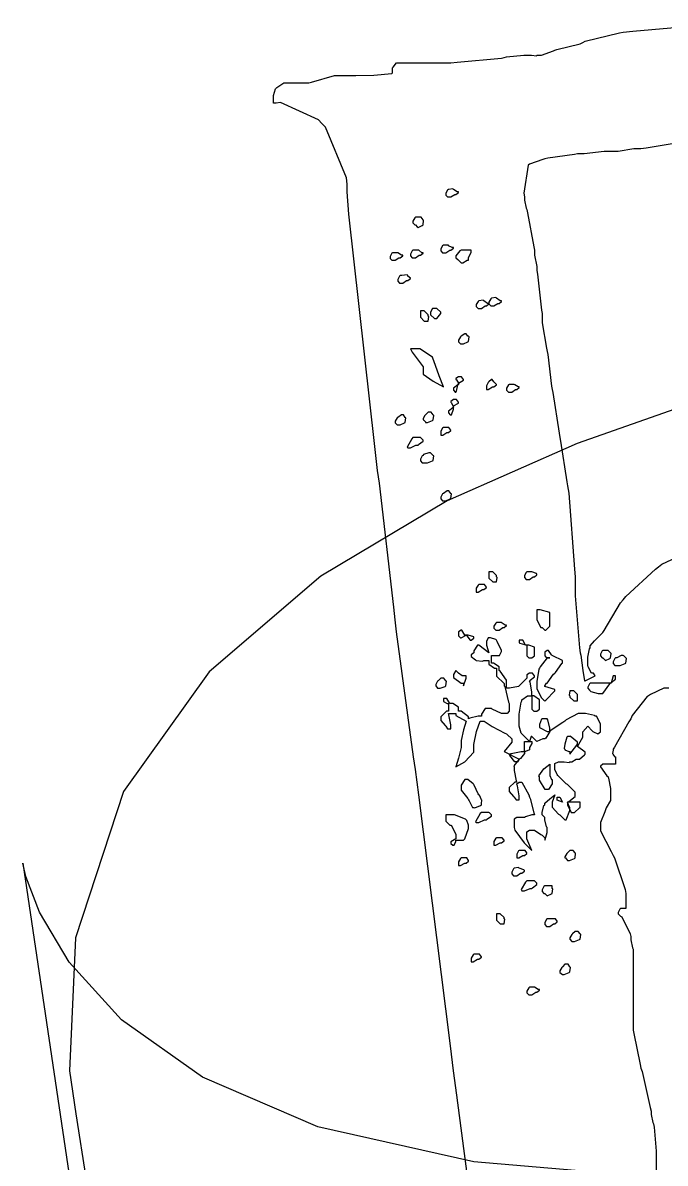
# Model space of a CAD drawing. Extents: x 71 to 283, y 22 to 328.
# Drawn here: x 230.22 to 239.17, y 64.01 to 79.9 of the extents above; entities that cross this region are included whole.
import ezdxf

# ---------------------------------------------------------------- set-up
doc = ezdxf.new("R2010")
doc.units = 0
doc.header["$MEASUREMENT"] = 0

msp = doc.modelspace()

# ---------------------------------------------------------------- linework, layer by layer
at = {"color": 7}
for points in [[(236.706, 61.6038), (236.265, 64.9566), (236.221, 65.2999), (236.177, 65.6442), (235.736, 69.1444), (235.692, 69.4972), (235.664, 69.6736), (235.426, 71.4114), (235.409, 71.5779), (235.391, 71.7543), (235.188, 73.484), (235.162, 73.6604), (235.126, 73.9965), (234.764, 77.2322), (234.738, 77.5409), (234.738, 77.5684), (234.738, 77.6277), (234.738, 77.6471), (234.728, 77.7353), (234.437, 78.4408), (234.385, 78.4931), (234.341, 78.5467), (233.812, 78.7852), (233.751, 78.7756), (233.751, 78.7756), (233.715, 78.7756), (233.715, 78.7756), (233.715, 78.7936), (233.715, 78.8335), (233.715, 78.8458), (233.715, 78.8818), (233.741, 78.9781), (233.751, 78.9862), (233.759, 78.9961), (233.859, 79.0582), (233.892, 79.0582), (233.936, 79.0582), (234.035, 79.0582), (234.068, 79.0582), (234.103, 79.0582), (234.181, 79.0582), (234.208, 79.0582), (234.243, 79.0677), (234.561, 79.1626), (234.667, 79.1626), (234.694, 79.1626), (234.753, 79.1626), (234.774, 79.1626), (234.858, 79.1626), (235.113, 79.1683), (235.363, 79.1905), (235.373, 79.1986), (235.373, 79.1986), (235.373, 79.2522), (235.373, 79.2688), (235.381, 79.2787), (235.427, 79.339), (235.443, 79.339), (235.628, 79.339), (236.045, 79.339), (236.185, 79.339), (236.273, 79.3489), (236.89, 79.4025), (236.926, 79.411), (236.96, 79.4205), (237.199, 79.4452), (237.279, 79.4452), (237.305, 79.4452), (237.374, 79.4371), (237.383, 79.4452), (237.446, 79.4452), (237.614, 79.5073), (237.632, 79.5154), (237.658, 79.5253), (237.983, 79.605), (238.019, 79.6216), (238.053, 79.6396), (238.53, 79.7553), (238.584, 79.7638), (238.716, 79.7814), (240.039, 79.8961)], [(239.606, 78.2645), (238.901, 78.1498), (238.831, 78.1403), (238.733, 78.1403), (238.514, 78.1043), (238.442, 78.1043), (238.318, 78.1043), (238.041, 78.0701), (237.949, 78.0701), (237.905, 78.0616), (237.534, 78.0094), (237.49, 77.9999), (237.462, 77.9914), (237.279, 77.9279), (237.279, 77.9279), (237.261, 77.9117), (237.198, 77.5243), (237.207, 77.4707), (237.207, 77.4266), (237.234, 77.312), (237.243, 77.2943), (237.251, 77.2502), (237.339, 76.7733), (237.349, 76.7292), (237.349, 76.659), (237.383, 76.5006), (237.383, 76.4466), (237.392, 76.3944), (237.446, 75.8913), (237.455, 75.8472), (237.455, 75.7149), (237.516, 75.3622), (237.526, 75.3181), (237.534, 75.274), (237.586, 74.833), (237.596, 74.7889), (237.604, 74.7448), (237.692, 74.1811), (237.702, 74.1193), (237.71, 74.0668), (237.798, 73.502), (237.808, 73.448), (237.824, 73.3432), (237.903, 72.2849), (237.913, 72.179), (237.913, 71.9145), (237.975, 71.1909), (237.985, 71.1207), (237.993, 71.0861), (238.019, 70.8738), (238.045, 70.7319), (238.055, 70.7319), (238.055, 70.7319), (238.195, 70.8021), (238.195, 70.8021), (238.195, 70.8021), (238.169, 70.8381), (238.161, 70.8381), (238.143, 70.8381), (238.097, 70.9263), (238.089, 70.9443), (238.089, 70.962), (238.089, 71.0022), (238.089, 71.0145), (238.089, 71.0586), (238.115, 71.1743), (238.125, 71.1909), (238.125, 71.2184), (238.186, 71.2886), (238.195, 71.2971), (238.204, 71.3066), (238.292, 71.3934), (238.301, 71.4015), (238.318, 71.4294), (238.548, 71.8164), (238.584, 71.8605), (238.618, 71.9046), (239.033, 72.2849), (239.077, 72.3194), (239.121, 72.3554), (239.686, 72.62)], [(239.219, 70.6258), (239.147, 70.6258), (238.963, 70.5376), (238.937, 70.5196), (238.919, 70.5115), (238.706, 70.2469), (238.69, 70.2028), (238.662, 70.1587), (238.46, 69.8073), (238.442, 69.7798), (238.442, 69.7632), (238.435, 69.7163), (238.442, 69.7096), (238.442, 69.7011), (238.468, 69.6736), (238.478, 69.6736), (238.478, 69.6475), (238.478, 69.5882), (238.478, 69.5674), (238.45, 69.5674), (238.391, 69.5674), (238.372, 69.5674), (238.354, 69.5674), (238.301, 69.5674), (238.301, 69.5674), (238.301, 69.5674), (238.265, 69.5427), (238.265, 69.5332), (238.265, 69.5332), (238.354, 69.409), (238.372, 69.391), (238.38, 69.3745), (238.408, 69.2298), (238.408, 69.1804), (238.408, 69.1624), (238.408, 69.1226), (238.408, 69.1085), (238.408, 69.0644), (238.345, 68.9599), (238.337, 68.9321), (238.327, 68.906), (238.265, 68.7557), (238.265, 68.7557), (238.265, 68.6414), (238.416, 68.3521), (238.442, 68.2985), (238.46, 68.2639), (238.609, 67.8229), (238.618, 67.7693), (238.618, 67.7168), (238.618, 67.5968), (238.618, 67.5569), (238.601, 67.5569), (238.56, 67.5569), (238.548, 67.5569), (238.538, 67.5488), (238.514, 67.5033), (238.514, 67.4867), (238.514, 67.4867), (238.538, 67.4606), (238.548, 67.4508), (238.565, 67.4426), (238.68, 67.2042), (238.69, 67.1682), (238.69, 67.1241), (238.715, 67.0098), (238.724, 66.9918), (238.724, 66.9135), (238.724, 66.7357), (238.724, 66.675), (238.724, 66.5607), (238.724, 66.3028), (238.724, 66.216), (238.724, 66.1278), (238.724, 65.9296), (238.724, 65.8633), (238.733, 65.8192), (238.821, 65.3881), (238.831, 65.3341), (238.847, 65.29), (238.961, 64.7883), (238.971, 64.7347), (238.971, 64.6906), (238.997, 64.5763), (239.007, 64.5583), (239.015, 64.5142), (239.043, 64.178), (239.043, 64.0652), (239.043, 63.8983)]]:
    msp.add_lwpolyline(points, dxfattribs=at)
for points in [[(236.221, 77.5751), (236.221, 77.5751), (236.221, 77.5751), (236.221, 77.5751), (236.211, 77.585), (236.149, 77.5751), (236.149, 77.5751), (236.139, 77.567), (236.115, 77.5215), (236.115, 77.5049), (236.115, 77.4968), (236.139, 77.4707), (236.149, 77.4707), (236.149, 77.4707), (236.175, 77.4707), (236.185, 77.4707), (236.185, 77.4707), (236.237, 77.5049), (236.255, 77.5049), (236.255, 77.5049), (236.291, 77.5324), (236.291, 77.5409), (236.273, 77.5409), (236.221, 77.5751), (236.221, 77.5751)], [(235.762, 77.1881), (235.744, 77.1881), (235.704, 77.1881), (235.692, 77.1881), (235.682, 77.1797), (235.656, 77.1342), (235.656, 77.1179), (235.656, 77.1095), (235.682, 77.0819), (235.692, 77.0819), (235.692, 77.0819), (235.716, 77.0558), (235.726, 77.046), (235.726, 77.046), (235.786, 77.0738), (235.796, 77.0819), (235.796, 77.0819), (235.804, 77.144), (235.796, 77.1521), (235.796, 77.1521), (235.77, 77.1881), (235.762, 77.1881)], [(235.726, 76.7292), (235.708, 76.7292), (235.668, 76.7292), (235.656, 76.7292), (235.646, 76.7211), (235.62, 76.6755), (235.62, 76.659), (235.62, 76.6505), (235.646, 76.623), (235.656, 76.623), (235.656, 76.623), (235.682, 76.623), (235.692, 76.623), (235.692, 76.623), (235.744, 76.659), (235.762, 76.659), (235.762, 76.659), (235.796, 76.6851), (235.796, 76.6932), (235.778, 76.6932), (235.738, 76.7292), (235.726, 76.7292)], [(236.149, 76.7994), (236.131, 76.7994), (236.091, 76.7994), (236.079, 76.7994), (236.069, 76.7913), (236.044, 76.7457), (236.044, 76.7292), (236.044, 76.7211), (236.069, 76.6932), (236.079, 76.6932), (236.079, 76.6932), (236.105, 76.6932), (236.115, 76.6932), (236.115, 76.6932), (236.167, 76.7292), (236.185, 76.7292), (236.185, 76.7292), (236.221, 76.7567), (236.221, 76.7652), (236.203, 76.7652), (236.149, 76.7913), (236.149, 76.7994)], [(236.467, 76.7292), (236.431, 76.7292), (236.352, 76.7292), (236.325, 76.7292), (236.307, 76.7211), (236.255, 76.648), (236.255, 76.623), (236.255, 76.623), (236.281, 76.5983), (236.291, 76.5888), (236.325, 76.5528), (236.352, 76.5528), (236.411, 76.5888), (236.431, 76.5888), (236.431, 76.6244), (236.467, 76.7031), (236.467, 76.7292), (236.467, 76.7292), (236.467, 76.7292), (236.467, 76.7292)], [(235.443, 76.6932), (235.426, 76.6932), (235.385, 76.6932), (235.373, 76.6932), (235.363, 76.6851), (235.339, 76.6396), (235.339, 76.623), (235.339, 76.6149), (235.363, 76.5888), (235.373, 76.5888), (235.373, 76.5888), (235.399, 76.5888), (235.409, 76.5888), (235.409, 76.5888), (235.461, 76.623), (235.479, 76.623), (235.479, 76.623), (235.515, 76.6505), (235.515, 76.659), (235.497, 76.659), (235.443, 76.6932), (235.443, 76.6932)], [(235.585, 76.3764), (235.575, 76.3859), (235.502, 76.3764), (235.479, 76.3764), (235.47, 76.3683), (235.443, 76.3228), (235.443, 76.3062), (235.443, 76.2977), (235.47, 76.2702), (235.479, 76.2702), (235.479, 76.2702), (235.515, 76.2702), (235.515, 76.2702), (235.515, 76.2702), (235.567, 76.3062), (235.585, 76.3062), (235.585, 76.3062), (235.62, 76.3323), (235.62, 76.3404), (235.62, 76.3404), (235.585, 76.3683), (235.585, 76.3764)], [(236.644, 76.0236), (236.644, 76.0236), (236.644, 76.0236), (236.644, 76.0236), (236.634, 76.0331), (236.573, 76.0236), (236.573, 76.0236), (236.564, 76.0155), (236.538, 75.97), (236.538, 75.9534), (236.538, 75.9449), (236.564, 75.9174), (236.573, 75.9174), (236.573, 75.9174), (236.598, 75.9174), (236.608, 75.9174), (236.608, 75.9174), (236.66, 75.9534), (236.678, 75.9534), (236.678, 75.9534), (236.714, 75.9795), (236.714, 75.9876), (236.696, 75.9876), (236.644, 76.0236), (236.644, 76.0236)], [(236.82, 76.0596), (236.82, 76.0596), (236.82, 76.0596), (236.82, 76.0596), (236.81, 76.0691), (236.75, 76.0596), (236.75, 76.0596), (236.74, 76.0511), (236.714, 76.0042), (236.714, 75.9876), (236.714, 75.9795), (236.74, 75.9534), (236.75, 75.9534), (236.75, 75.9534), (236.775, 75.9534), (236.784, 75.9534), (236.784, 75.9534), (236.837, 75.9876), (236.854, 75.9876), (236.854, 75.9876), (236.89, 76.0155), (236.89, 76.0236), (236.872, 76.0236), (236.82, 76.0596), (236.82, 76.0596)], [(235.762, 75.8112), (235.762, 75.795), (235.814, 75.741), (235.832, 75.741), (235.832, 75.741), (235.858, 75.741), (235.868, 75.741), (235.868, 75.741), (235.876, 75.8031), (235.868, 75.8112), (235.868, 75.8292), (235.814, 75.8832), (235.796, 75.8832), (235.796, 75.8832), (235.77, 75.8832), (235.762, 75.8832), (235.762, 75.8832), (235.762, 75.8292), (235.762, 75.8112)], [(236.044, 75.8472), (236.044, 75.8652), (235.99, 75.9174), (235.972, 75.9174), (235.972, 75.9174), (235.946, 75.9174), (235.938, 75.9174), (235.928, 75.9174), (235.902, 75.8652), (235.902, 75.8472), (235.902, 75.8306), (235.955, 75.777), (235.972, 75.777), (235.99, 75.777), (236.045, 75.8458), (236.044, 75.8472)], [(236.397, 75.5646), (236.397, 75.5646), (236.397, 75.5646), (236.397, 75.5646), (236.379, 75.5646), (236.325, 75.5304), (236.325, 75.5304), (236.316, 75.522), (236.291, 75.475), (236.291, 75.4585), (236.291, 75.4503), (236.316, 75.4242), (236.325, 75.4242), (236.325, 75.4242), (236.352, 75.4242), (236.361, 75.4242), (236.361, 75.4242), (236.422, 75.4503), (236.431, 75.4585), (236.431, 75.4585), (236.44, 75.522), (236.431, 75.5304), (236.422, 75.5304), (236.397, 75.5646), (236.397, 75.5646)], [(236.079, 74.8249), (236.079, 74.8249), (236.021, 74.979), (235.946, 75.1858), (235.938, 75.2119), (235.928, 75.2394), (235.751, 75.354), (235.692, 75.354), (235.674, 75.354), (235.632, 75.354), (235.62, 75.354), (235.646, 75.3099), (235.796, 75.1046), (235.796, 75.0355), (235.796, 75.0037), (235.937, 74.9046), (236.079, 74.8249), (236.079, 74.8249)], [(236.291, 74.8591), (236.281, 74.851), (236.221, 74.8055), (236.221, 74.7889), (236.221, 74.7808), (236.245, 74.7529), (236.255, 74.7529), (236.263, 74.7628), (236.281, 74.851), (236.291, 74.8591), (236.291, 74.8771), (236.361, 74.9169), (236.361, 74.9293), (236.361, 74.9293), (236.334, 74.9653), (236.325, 74.9653), (236.325, 74.9653), (236.299, 74.9653), (236.291, 74.9653), (236.291, 74.9653), (236.255, 74.9392), (236.255, 74.9293), (236.263, 74.9212), (236.291, 74.8757), (236.291, 74.8591)], [(236.678, 74.7889), (236.678, 74.7889), (236.678, 74.7889), (236.678, 74.7889), (236.704, 74.7889), (236.764, 74.8249), (236.784, 74.8249), (236.784, 74.8249), (236.82, 74.851), (236.82, 74.8591), (236.784, 74.8951), (236.784, 74.8951), (236.758, 74.9293), (236.75, 74.9293), (236.714, 74.8951), (236.704, 74.8866), (236.678, 74.8411), (236.678, 74.8249), (236.678, 74.8249), (236.678, 74.7984), (236.678, 74.7889)], [(237.067, 74.8591), (237.049, 74.8591), (237.009, 74.8591), (236.996, 74.8591), (236.987, 74.851), (236.96, 74.8055), (236.96, 74.7889), (236.96, 74.7808), (236.987, 74.7529), (236.996, 74.7529), (236.996, 74.7529), (237.021, 74.7529), (237.031, 74.7529), (237.031, 74.7529), (237.085, 74.7889), (237.103, 74.7889), (237.103, 74.7889), (237.137, 74.8164), (237.137, 74.8249), (237.119, 74.8249), (237.075, 74.851), (237.067, 74.8591)], [(236.221, 74.5423), (236.221, 74.5603), (236.291, 74.6002), (236.291, 74.6125), (236.291, 74.6125), (236.263, 74.6485), (236.255, 74.6485), (236.255, 74.6485), (236.229, 74.6485), (236.221, 74.6485), (236.221, 74.6485), (236.185, 74.622), (236.185, 74.6125), (236.193, 74.6044), (236.221, 74.5423), (236.221, 74.5423), (236.211, 74.5338), (236.149, 74.4883), (236.149, 74.4721), (236.149, 74.4636), (236.175, 74.4361), (236.185, 74.4361), (236.193, 74.4361), (236.221, 74.5162), (236.221, 74.5423)], [(235.515, 74.4361), (235.497, 74.4361), (235.443, 74.4001), (235.443, 74.4001), (235.434, 74.392), (235.409, 74.3465), (235.409, 74.3299), (235.409, 74.3218), (235.434, 74.2957), (235.443, 74.2957), (235.443, 74.2957), (235.47, 74.2957), (235.479, 74.2957), (235.479, 74.2957), (235.54, 74.3218), (235.549, 74.3299), (235.549, 74.3299), (235.558, 74.392), (235.549, 74.4001), (235.549, 74.4001), (235.523, 74.4361), (235.515, 74.4361)], [(235.832, 74.3299), (235.832, 74.3299), (235.832, 74.3299), (235.832, 74.3299), (235.858, 74.3299), (235.928, 74.3574), (235.938, 74.3659), (235.938, 74.3659), (235.946, 74.428), (235.938, 74.4361), (235.938, 74.4361), (235.911, 74.4721), (235.902, 74.4721), (235.902, 74.4721), (235.876, 74.4721), (235.868, 74.4721), (235.832, 74.4361), (235.822, 74.428), (235.796, 74.3825), (235.796, 74.3659), (235.804, 74.3659), (235.832, 74.3398), (235.832, 74.3299)], [(236.044, 74.1535), (236.044, 74.1535), (236.044, 74.1535), (236.044, 74.1535), (236.07, 74.1535), (236.128, 74.1895), (236.149, 74.1895), (236.149, 74.1895), (236.185, 74.2156), (236.185, 74.2237), (236.185, 74.2237), (236.157, 74.2597), (236.149, 74.2597), (236.131, 74.2597), (236.091, 74.2597), (236.079, 74.2597), (236.069, 74.2516), (236.044, 74.2061), (236.044, 74.1895), (236.044, 74.1895), (236.044, 74.1634), (236.044, 74.1535)], [(235.585, 73.9771), (235.62, 73.9771), (235.698, 74.0131), (235.726, 74.0131), (235.734, 74.0227), (235.796, 74.0682), (235.796, 74.0833), (235.796, 74.0833), (235.77, 74.1109), (235.762, 74.1193), (235.734, 74.1193), (235.675, 74.1193), (235.656, 74.1193), (235.638, 74.1013), (235.575, 73.987), (235.585, 73.9771), (235.585, 73.9771), (235.585, 73.9771), (235.585, 73.9771)], [(235.902, 73.9069), (235.902, 73.9069), (235.902, 73.9069), (235.902, 73.9069), (235.875, 73.9069), (235.804, 73.8808), (235.796, 73.871), (235.786, 73.8628), (235.762, 73.8173), (235.762, 73.8008), (235.762, 73.7926), (235.786, 73.7665), (235.796, 73.7665), (235.796, 73.7665), (235.822, 73.7665), (235.832, 73.7665), (235.858, 73.7665), (235.928, 73.7926), (235.938, 73.8008), (235.938, 73.8008), (235.946, 73.8628), (235.938, 73.871), (235.902, 73.9069)], [(236.149, 73.3778), (236.131, 73.3778), (236.079, 73.3418), (236.079, 73.3418), (236.069, 73.3337), (236.044, 73.2882), (236.044, 73.2716), (236.044, 73.2635), (236.069, 73.2374), (236.079, 73.2374), (236.079, 73.2374), (236.105, 73.2374), (236.115, 73.2374), (236.115, 73.2374), (236.175, 73.2635), (236.185, 73.2716), (236.185, 73.2716), (236.193, 73.3337), (236.185, 73.3418), (236.185, 73.3418), (236.157, 73.3778), (236.149, 73.3778)], [(236.714, 72.179), (236.714, 72.161), (236.766, 72.1071), (236.784, 72.1071), (236.784, 72.1071), (236.81, 72.1071), (236.82, 72.1071), (236.82, 72.1071), (236.828, 72.1706), (236.82, 72.179), (236.82, 72.1967), (236.766, 72.2492), (236.75, 72.2492), (236.75, 72.2492), (236.722, 72.2492), (236.714, 72.2492), (236.714, 72.2492), (236.714, 72.1967), (236.714, 72.179)], [(237.313, 72.2492), (237.295, 72.2492), (237.255, 72.2492), (237.243, 72.2492), (237.234, 72.2408), (237.207, 72.1953), (237.207, 72.179), (237.207, 72.1706), (237.234, 72.1431), (237.243, 72.1431), (237.243, 72.1431), (237.269, 72.1431), (237.279, 72.1431), (237.279, 72.1431), (237.331, 72.179), (237.349, 72.179), (237.349, 72.179), (237.383, 72.2051), (237.383, 72.2133), (237.374, 72.2231), (237.313, 72.2492), (237.313, 72.2492)], [(236.538, 71.9667), (236.538, 71.9667), (236.538, 71.9667), (236.538, 71.9667), (236.564, 71.9667), (236.623, 72.0027), (236.644, 72.0027), (236.644, 72.0027), (236.678, 72.0288), (236.678, 72.0369), (236.678, 72.0369), (236.652, 72.0729), (236.644, 72.0729), (236.626, 72.0729), (236.586, 72.0729), (236.573, 72.0729), (236.564, 72.0644), (236.538, 72.0189), (236.538, 72.0027), (236.538, 71.9667)], [(237.383, 71.7201), (237.383, 71.694), (237.383, 71.6347), (237.383, 71.6139), (237.383, 71.5793), (237.437, 71.4735), (237.455, 71.4735), (237.49, 71.4375), (237.506, 71.4375), (237.56, 71.4911), (237.56, 71.5077), (237.56, 71.5352), (237.56, 71.5945), (237.56, 71.6139), (237.56, 71.6319), (237.56, 71.6717), (237.56, 71.6841), (237.56, 71.6841), (237.428, 71.7201), (237.383, 71.7201)], [(236.89, 71.5437), (236.872, 71.5437), (236.832, 71.5437), (236.82, 71.5437), (236.81, 71.5352), (236.784, 71.4897), (236.784, 71.4735), (236.784, 71.465), (236.81, 71.4375), (236.82, 71.4375), (236.82, 71.4375), (236.845, 71.4375), (236.854, 71.4375), (236.854, 71.4375), (236.908, 71.4735), (236.926, 71.4735), (236.926, 71.4735), (236.96, 71.4996), (236.96, 71.5077), (236.942, 71.5077), (236.898, 71.5352), (236.89, 71.5437)], [(237.808, 69.0383), (237.808, 69.004), (237.86, 68.8979), (237.878, 68.8979), (237.905, 68.8979), (237.975, 68.9599), (237.985, 68.9681), (237.985, 68.986), (237.985, 69.0259), (237.985, 69.0383), (237.94, 69.0383), (237.841, 69.0383), (237.808, 69.0383), (237.824, 69.0481), (237.913, 69.1212), (237.913, 69.1444), (237.913, 69.1444), (237.913, 69.172), (237.913, 69.1804), (237.903, 69.19), (237.816, 69.2767), (237.808, 69.2848), (237.79, 69.2947), (237.675, 69.4104), (237.666, 69.427), (237.657, 69.4365), (237.632, 69.4972), (237.632, 69.4972), (237.632, 69.5152), (237.632, 69.5674), (237.632, 69.5674), (237.632, 69.5773), (237.684, 69.6034), (237.702, 69.6034), (237.702, 69.6034), (237.736, 69.6034), (237.736, 69.6034), (237.763, 69.6034), (237.833, 69.5949), (237.842, 69.6034), (237.869, 69.6034), (237.928, 69.6376), (237.949, 69.6376), (237.975, 69.6376), (238.045, 69.7011), (238.055, 69.7096), (238.055, 69.7357), (237.949, 69.814), (237.949, 69.814), (237.949, 69.814), (238.019, 69.9463), (238.019, 69.9904), (238.019, 70.0183), (238.089, 70.0966), (238.089, 70.0966), (238.089, 70.0966), (238.151, 70.0359), (238.161, 70.0264), (238.169, 70.0183), (238.231, 69.9904), (238.231, 69.9904), (238.231, 69.9904), (238.265, 70.0183), (238.265, 70.0264), (238.265, 70.0444), (238.265, 70.0842), (238.265, 70.0966), (238.265, 70.1326), (238.212, 70.2388), (238.195, 70.2388), (238.186, 70.2483), (238.06, 70.273), (238.019, 70.273), (237.957, 70.273), (237.789, 70.1848), (237.772, 70.1668), (237.745, 70.1506), (237.568, 70.0359), (237.56, 70.0264), (237.56, 70.0705), (237.534, 70.1862), (237.526, 70.2028), (237.508, 70.2028), (237.468, 70.2028), (237.455, 70.2028), (237.446, 70.1947), (237.419, 70.1216), (237.419, 70.0966), (237.419, 70.08), (237.524, 70.0264), (237.56, 70.0264), (237.56, 70.0264), (237.506, 69.9301), (237.49, 69.9202), (237.462, 69.9202), (237.383, 69.886), (237.383, 69.886), (237.313, 69.9562), (237.304, 69.9562), (237.279, 69.886), (237.279, 69.886), (237.279, 69.886), (237.181, 69.9823), (237.173, 69.9904), (237.163, 70.0003), (237.137, 70.0994), (237.137, 70.1326), (237.137, 70.1326), (237.137, 70.1862), (237.137, 70.2028), (237.137, 70.2649), (237.163, 70.4328), (237.173, 70.4494), (237.173, 70.4674), (237.251, 70.5196), (237.279, 70.5196), (237.279, 70.5196), (237.313, 70.5196), (237.313, 70.5196), (237.313, 70.4755), (237.313, 70.3763), (237.313, 70.3432), (237.313, 70.3351), (237.339, 70.309), (237.349, 70.309), (237.349, 70.309), (237.374, 70.309), (237.383, 70.309), (237.383, 70.309), (237.419, 70.3351), (237.419, 70.3432), (237.419, 70.3711), (237.419, 70.4303), (237.419, 70.4494), (237.419, 70.4674), (237.339, 70.5196), (237.313, 70.5196), (237.313, 70.5735), (237.287, 70.7154), (237.279, 70.7319), (237.287, 70.7415), (237.349, 70.787), (237.349, 70.8021), (237.349, 70.8021), (237.322, 70.8381), (237.313, 70.8381), (237.313, 70.8381), (237.287, 70.8381), (237.279, 70.8381), (237.279, 70.8381), (237.243, 70.812), (237.243, 70.8021), (237.243, 70.8021), (237.243, 70.7679), (237.243, 70.7679), (237.234, 70.7595), (237.145, 70.6713), (237.137, 70.6617), (237.127, 70.6533), (237.002, 70.6258), (236.96, 70.6258), (236.96, 70.6438), (236.96, 70.6836), (236.96, 70.696), (236.96, 70.7401), (236.872, 70.8642), (236.854, 70.8723), (236.854, 70.8723), (236.854, 70.9002), (236.854, 70.9083), (236.854, 70.9263), (236.776, 70.9785), (236.75, 70.9785), (236.75, 71.0061), (236.75, 71.0653), (236.75, 71.0847), (236.776, 71.0847), (236.854, 71.0847), (236.854, 71.0847), (236.863, 71.0847), (236.89, 71.1383), (236.89, 71.1549), (236.89, 71.1549), (236.828, 71.2791), (236.82, 71.2971), (236.81, 71.3066), (236.737, 71.3313), (236.714, 71.3313), (236.704, 71.3313), (236.678, 71.2791), (236.678, 71.2611), (236.678, 71.2265), (236.714, 71.1207), (236.714, 71.1207), (236.714, 71.1207), (236.573, 71.2251), (236.573, 71.2251), (236.556, 71.2251), (236.502, 71.1468), (236.502, 71.1207), (236.502, 71.1207), (236.467, 71.0942), (236.467, 71.0847), (236.467, 71.0681), (236.528, 71.024), (236.538, 71.0145), (236.538, 71.0145), (236.626, 71.0061), (236.644, 71.0145), (236.66, 71.0145), (236.7, 71.0145), (236.714, 71.0145), (236.714, 71.0145), (236.714, 70.9884), (236.714, 70.9785), (236.714, 70.962), (236.793, 70.9083), (236.82, 70.9083), (236.82, 70.8918), (236.82, 70.8519), (236.82, 70.8381), (236.82, 70.794), (236.926, 70.6949), (236.926, 70.6617), (236.934, 70.6533), (236.987, 70.4328), (236.996, 70.4152), (236.996, 70.3887), (236.996, 70.309), (236.996, 70.309), (236.996, 70.309), (236.969, 70.273), (236.96, 70.273), (236.96, 70.273), (236.907, 70.273), (236.89, 70.273), (236.89, 70.273), (236.758, 70.3351), (236.75, 70.3432), (236.732, 70.3432), (236.678, 70.3432), (236.678, 70.3432), (236.66, 70.3432), (236.608, 70.2649), (236.608, 70.2388), (236.564, 70.2388), (236.448, 70.2123), (236.431, 70.2028), (236.431, 70.2303), (236.325, 70.309), (236.291, 70.309), (236.291, 70.309), (236.291, 70.3351), (236.291, 70.3432), (236.291, 70.3612), (236.211, 70.4152), (236.185, 70.4152), (236.167, 70.4152), (236.127, 70.4854), (236.115, 70.4854), (236.115, 70.4854), (236.087, 70.4854), (236.079, 70.4854), (236.079, 70.4854), (236.079, 70.4592), (236.079, 70.4494), (236.079, 70.4413), (236.131, 70.4152), (236.149, 70.4152), (236.149, 70.3887), (236.149, 70.3294), (236.149, 70.309), (236.123, 70.309), (236.044, 70.2303), (236.044, 70.2028), (236.044, 70.1767), (236.105, 70.1065), (236.115, 70.0966), (236.115, 70.0966), (236.139, 70.0624), (236.149, 70.0624), (236.149, 70.0624), (236.185, 70.0624), (236.185, 70.0624), (236.185, 70.116), (236.157, 70.2564), (236.149, 70.273), (236.175, 70.273), (236.234, 70.273), (236.255, 70.273), (236.255, 70.2469), (236.397, 70.1668), (236.397, 70.1668), (236.397, 70.1668), (236.361, 70.0486), (236.325, 69.8997), (236.325, 69.85), (236.325, 69.8017), (236.289, 69.6528), (236.255, 69.5332), (236.255, 69.5332), (236.255, 69.5332), (236.378, 69.6034), (236.502, 69.7357), (236.502, 69.7798), (236.502, 69.8419), (236.542, 70.0264), (236.591, 70.1668), (236.608, 70.1668), (236.645, 70.1668), (236.757, 70.0927), (236.933, 70.0003), (236.96, 69.9904), (236.969, 69.9823), (237.031, 69.9202), (237.031, 69.9202), (237.031, 69.8761), (236.926, 69.7438), (236.926, 69.7438), (237.137, 69.6376), (237.137, 69.6376), (237.06, 69.547), (237.067, 69.5332), (237.067, 69.4806), (237.093, 69.3388), (237.103, 69.3208), (237.075, 69.3208), (236.996, 69.2422), (236.996, 69.2146), (236.996, 69.1885), (237.057, 69.1183), (237.067, 69.1085), (237.067, 69.1085), (237.093, 69.0742), (237.103, 69.0742), (237.103, 69.0742), (237.137, 69.0742), (237.137, 69.0742), (237.137, 69.1279), (237.111, 69.2686), (237.103, 69.2848), (237.103, 69.2947), (237.137, 69.3208), (237.137, 69.3208), (237.171, 69.3208), (237.269, 69.1444), (237.279, 69.1085), (237.287, 69.0922), (237.339, 68.8894), (237.349, 68.8619), (237.313, 68.8619), (237.225, 68.8372), (237.207, 68.8277), (237.181, 68.8277), (237.103, 68.8277), (237.103, 68.8277), (237.103, 68.8277), (237.067, 68.8012), (237.067, 68.7917), (237.067, 68.7656), (237.067, 68.7063), (237.067, 68.6855), (237.075, 68.6513), (237.203, 68.4749), (237.313, 68.3687), (237.313, 68.3687), (237.313, 68.3687), (237.243, 68.5271), (237.243, 68.5793), (237.243, 68.5793), (237.243, 68.6072), (237.243, 68.6153), (237.243, 68.6248), (237.279, 68.6513), (237.279, 68.6513), (237.279, 68.6513), (237.313, 68.6513), (237.313, 68.6513), (237.348, 68.6513), (237.437, 68.5892), (237.455, 68.5793), (237.49, 68.5451), (237.49, 68.5451), (237.49, 68.519), (237.49, 68.5091), (237.498, 68.519), (237.526, 68.6181), (237.526, 68.6513), (237.526, 68.6513), (237.526, 68.6774), (237.526, 68.6855), (237.516, 68.6954), (237.49, 68.7945), (237.49, 68.8277), (237.49, 68.8277), (237.464, 68.8538), (237.455, 68.8619), (237.455, 68.8979), (237.48, 68.9956), (237.49, 69.004), (237.49, 69.0259), (237.56, 69.088), (237.632, 69.1444), (237.632, 69.1444), (237.632, 69.1444), (237.596, 69.0397), (237.596, 69.004), (237.596, 68.9695), (237.684, 68.8717), (237.702, 68.8619), (237.71, 68.8538), (237.772, 68.7917), (237.772, 68.7917), (237.789, 68.7917), (237.842, 68.924), (237.842, 68.9681), (237.829, 68.9818), (237.808, 69.0383), (237.808, 69.0383)], [(236.397, 71.3673), (236.379, 71.3673), (236.338, 71.4375), (236.325, 71.4375), (236.325, 71.4375), (236.291, 71.4114), (236.291, 71.4015), (236.291, 71.4015), (236.291, 71.3768), (236.291, 71.3673), (236.291, 71.3588), (236.316, 71.3313), (236.325, 71.3313), (236.325, 71.3313), (236.397, 71.3673), (236.397, 71.3673), (236.405, 71.3588), (236.451, 71.2971), (236.467, 71.2971), (236.467, 71.2971), (236.502, 71.3232), (236.502, 71.3313), (236.502, 71.3412), (236.423, 71.3673), (236.397, 71.3673)], [(237.243, 71.2251), (237.225, 71.2251), (237.185, 71.2971), (237.173, 71.2971), (237.173, 71.2971), (237.145, 71.2971), (237.137, 71.2971), (237.137, 71.2971), (237.137, 71.2706), (237.137, 71.2611), (237.145, 71.253), (237.243, 71.2251), (237.243, 71.2251), (237.243, 71.2251), (237.243, 71.0847), (237.243, 71.0847), (237.243, 71.0766), (237.269, 71.0487), (237.279, 71.0487), (237.279, 71.0487), (237.304, 71.0487), (237.313, 71.0487), (237.313, 71.0487), (237.349, 71.0766), (237.349, 71.0847), (237.349, 71.1122), (237.349, 71.1715), (237.349, 71.1909), (237.349, 71.2004), (237.269, 71.2251), (237.243, 71.2251)], [(237.632, 70.5915), (237.632, 70.6092), (237.49, 70.6494), (237.49, 70.6617), (237.49, 70.6617), (237.516, 70.696), (237.526, 70.696), (237.526, 70.696), (237.614, 70.8215), (237.632, 70.8381), (237.64, 70.8477), (237.727, 70.9704), (237.736, 70.9785), (237.736, 70.9785), (237.736, 71.0061), (237.736, 71.0145), (237.736, 71.0145), (237.604, 71.0766), (237.596, 71.0847), (237.586, 71.0942), (237.541, 71.1549), (237.526, 71.1549), (237.526, 71.1549), (237.49, 71.1302), (237.49, 71.1207), (237.49, 71.1207), (237.49, 71.0942), (237.49, 71.0847), (237.49, 71.0766), (237.516, 71.0487), (237.526, 71.0487), (237.526, 71.0487), (237.56, 71.0487), (237.56, 71.0487), (237.524, 71.0487), (237.428, 70.9263), (237.419, 70.9083), (237.41, 70.8918), (237.383, 70.7196), (237.383, 70.6617), (237.383, 70.6176), (237.446, 70.4949), (237.455, 70.4854), (237.455, 70.4854), (237.48, 70.4592), (237.49, 70.4494), (237.506, 70.4592), (237.632, 70.5915), (237.632, 70.5915)], [(238.372, 71.1549), (238.354, 71.1549), (238.314, 71.1549), (238.301, 71.1549), (238.292, 71.1468), (238.265, 71.1013), (238.265, 71.0847), (238.265, 71.0766), (238.292, 71.0487), (238.301, 71.0487), (238.301, 71.0487), (238.327, 71.024), (238.337, 71.0145), (238.337, 71.0145), (238.398, 71.0406), (238.408, 71.0487), (238.408, 71.0487), (238.416, 71.1122), (238.408, 71.1207), (238.372, 71.1549)], [(238.584, 71.0847), (238.556, 71.0847), (238.497, 71.0487), (238.478, 71.0487), (238.468, 71.0406), (238.442, 70.9951), (238.442, 70.9785), (238.442, 70.9704), (238.468, 70.9443), (238.478, 70.9443), (238.478, 70.9443), (238.504, 70.9443), (238.514, 70.9443), (238.54, 70.9443), (238.609, 70.9704), (238.618, 70.9785), (238.618, 70.9785), (238.627, 71.0406), (238.618, 71.0487), (238.618, 71.0487), (238.592, 71.0766), (238.584, 71.0847)], [(236.397, 70.8021), (236.397, 70.8021), (236.361, 70.8021), (236.361, 70.8021), (236.343, 70.8021), (236.291, 70.8381), (236.291, 70.8381), (236.255, 70.8723), (236.255, 70.8723), (236.221, 70.8201), (236.221, 70.8021), (236.221, 70.776), (236.325, 70.696), (236.361, 70.696), (236.361, 70.696), (236.361, 70.6713), (236.361, 70.6617), (236.361, 70.6617), (236.397, 70.7679), (236.397, 70.8021)], [(236.008, 70.6258), (236.034, 70.6258), (236.105, 70.6533), (236.115, 70.6617), (236.115, 70.6617), (236.123, 70.7238), (236.115, 70.7319), (236.115, 70.7319), (236.087, 70.7679), (236.079, 70.7679), (236.079, 70.7679), (236.052, 70.7679), (236.044, 70.7679), (236.008, 70.7319), (235.999, 70.7238), (235.972, 70.6783), (235.972, 70.6617), (235.972, 70.6617), (235.999, 70.6258), (236.008, 70.6258)], [(238.408, 70.696), (238.408, 70.696), (238.248, 70.696), (238.195, 70.696), (238.177, 70.696), (238.137, 70.696), (238.125, 70.696), (238.115, 70.6878), (238.089, 70.6423), (238.089, 70.6258), (238.089, 70.6258), (238.115, 70.6011), (238.125, 70.5915), (238.133, 70.5831), (238.233, 70.5556), (238.265, 70.5556), (238.3, 70.5556), (238.398, 70.6878), (238.408, 70.696), (238.416, 70.7058), (238.478, 70.7528), (238.478, 70.7679), (238.478, 70.7679), (238.478, 70.794), (238.478, 70.8021), (238.478, 70.8021), (238.45, 70.8021), (238.442, 70.8021), (238.442, 70.8021), (238.416, 70.696), (238.408, 70.696)], [(237.949, 70.5196), (237.949, 70.5376), (237.895, 70.5915), (237.878, 70.5915), (237.878, 70.5915), (237.851, 70.5915), (237.842, 70.5915), (237.842, 70.5915), (237.833, 70.5294), (237.842, 70.5196), (237.842, 70.5033), (237.895, 70.4494), (237.913, 70.4494), (237.913, 70.4494), (237.939, 70.4494), (237.949, 70.4494), (237.949, 70.4494), (237.949, 70.5033), (237.949, 70.5196)], [(237.949, 69.85), (237.949, 69.8775), (237.845, 69.9604), (237.842, 69.9562), (237.842, 69.9562), (237.816, 69.9562), (237.808, 69.9562), (237.798, 69.9477), (237.772, 69.85), (237.772, 69.85), (237.772, 69.85), (237.763, 69.7879), (237.772, 69.7798), (237.772, 69.7713), (237.824, 69.7438), (237.842, 69.7438), (237.842, 69.7438), (237.842, 69.7191), (237.842, 69.7096), (237.842, 69.7096), (237.939, 69.8334), (237.949, 69.85)], [(237.207, 69.7438), (237.207, 69.7177), (237.153, 69.6475), (237.137, 69.6376), (237.137, 69.6376), (237.111, 69.6034), (237.103, 69.6034), (237.075, 69.6034), (237.005, 69.6916), (236.996, 69.7096), (237.023, 69.7191), (237.161, 69.7438), (237.207, 69.7438)], [(237.313, 69.886), (237.313, 69.8595), (237.279, 69.8003), (237.279, 69.7798), (237.279, 69.7713), (237.225, 69.7438), (237.207, 69.7438), (237.207, 69.7798), (237.207, 69.8595), (237.207, 69.886), (237.234, 69.886), (237.293, 69.886), (237.313, 69.886)], [(237.56, 69.5674), (237.56, 69.5674), (237.56, 69.4626), (237.56, 69.427), (237.56, 69.4104), (237.586, 69.3568), (237.596, 69.3568), (237.596, 69.3568), (237.596, 69.3304), (237.596, 69.3208), (237.596, 69.2947), (237.542, 69.2146), (237.526, 69.2146), (237.498, 69.2146), (237.419, 69.3469), (237.419, 69.391), (237.41, 69.409), (237.476, 69.5067), (237.56, 69.5674), (237.56, 69.5674)], [(236.608, 69.004), (236.608, 69.0217), (236.613, 69.0686), (236.608, 69.0742), (236.608, 69.0742), (236.582, 69.1363), (236.573, 69.1444), (236.564, 69.154), (236.51, 69.2767), (236.502, 69.2848), (236.492, 69.2947), (236.42, 69.3568), (236.397, 69.3568), (236.379, 69.3568), (236.325, 69.2781), (236.325, 69.2506), (236.325, 69.2065), (236.422, 69.0922), (236.431, 69.0742), (236.44, 69.0577), (236.485, 68.9681), (236.502, 68.9681), (236.518, 68.9599), (236.598, 68.9956), (236.608, 69.004)], [(237.736, 69.0383), (237.736, 69.0383), (237.666, 69.0658), (237.666, 69.0742), (237.666, 69.0742), (237.666, 69.1003), (237.666, 69.1085), (237.666, 69.1085), (237.692, 69.1085), (237.702, 69.1085), (237.702, 69.1085), (237.736, 69.0383), (237.736, 69.0383)], [(236.361, 68.5091), (236.378, 68.5271), (236.431, 68.6731), (236.431, 68.7215), (236.431, 68.7215), (236.405, 68.7836), (236.397, 68.7917), (236.387, 68.8012), (236.234, 68.8619), (236.185, 68.8619), (236.167, 68.8619), (236.127, 68.8619), (236.115, 68.8619), (236.115, 68.8453), (236.115, 68.8054), (236.115, 68.7917), (236.115, 68.7751), (236.167, 68.7215), (236.185, 68.7215), (236.193, 68.713), (236.255, 68.5878), (236.255, 68.5451), (236.255, 68.5285), (236.185, 68.4886), (236.185, 68.4749), (236.185, 68.4664), (236.211, 68.4389), (236.221, 68.4389), (236.229, 68.4389), (236.255, 68.4925), (236.255, 68.5091), (236.281, 68.5091), (236.34, 68.5091), (236.361, 68.5091)], [(236.538, 68.7557), (236.538, 68.7557), (236.538, 68.7557), (236.538, 68.7557), (236.572, 68.7557), (236.65, 68.7917), (236.678, 68.7917), (236.686, 68.8012), (236.75, 68.8467), (236.75, 68.8619), (236.75, 68.8619), (236.722, 68.8894), (236.714, 68.8979), (236.686, 68.8979), (236.627, 68.8979), (236.608, 68.8979), (236.59, 68.8813), (236.528, 68.7656), (236.538, 68.7557), (236.538, 68.7557), (236.538, 68.7557), (236.538, 68.7557)], [(236.784, 68.4389), (236.81, 68.4389), (236.869, 68.4749), (236.89, 68.4749), (236.89, 68.4749), (236.926, 68.501), (236.926, 68.5091), (236.926, 68.5091), (236.898, 68.5451), (236.89, 68.5451), (236.872, 68.5451), (236.832, 68.5451), (236.82, 68.5451), (236.81, 68.5366), (236.784, 68.4911), (236.784, 68.4749), (236.784, 68.4749), (236.78, 68.4445), (236.784, 68.4389)], [(237.103, 68.2625), (237.103, 68.2625), (237.103, 68.2625), (237.103, 68.2625), (237.129, 68.2625), (237.187, 68.2985), (237.207, 68.2985), (237.207, 68.2985), (237.243, 68.3246), (237.243, 68.3327), (237.243, 68.3327), (237.216, 68.3687), (237.207, 68.3687), (237.189, 68.3687), (237.149, 68.3687), (237.137, 68.3687), (237.127, 68.3602), (237.103, 68.3147), (237.103, 68.2985), (237.103, 68.2985), (237.103, 68.272), (237.103, 68.2625)], [(237.808, 68.2265), (237.808, 68.2265), (237.808, 68.2265), (237.808, 68.2265), (237.834, 68.2265), (237.903, 68.2544), (237.913, 68.2625), (237.913, 68.2625), (237.921, 68.3246), (237.913, 68.3327), (237.913, 68.3327), (237.887, 68.3687), (237.878, 68.3687), (237.878, 68.3687), (237.851, 68.3687), (237.842, 68.3687), (237.808, 68.3327), (237.798, 68.3246), (237.772, 68.2791), (237.772, 68.2625), (237.78, 68.2625), (237.808, 68.2265), (237.808, 68.2265)], [(236.291, 68.1563), (236.291, 68.1563), (236.291, 68.1563), (236.291, 68.1563), (236.317, 68.1563), (236.376, 68.1923), (236.397, 68.1923), (236.397, 68.1923), (236.431, 68.2184), (236.431, 68.2265), (236.431, 68.2265), (236.405, 68.2625), (236.397, 68.2625), (236.379, 68.2625), (236.338, 68.2625), (236.325, 68.2625), (236.316, 68.2544), (236.291, 68.2089), (236.291, 68.1923), (236.291, 68.1923), (236.291, 68.1662), (236.291, 68.1563)], [(237.137, 68.1221), (237.137, 68.1221), (237.137, 68.1221), (237.137, 68.1221), (237.127, 68.1316), (237.067, 68.1221), (237.067, 68.1221), (237.057, 68.1136), (237.031, 68.0667), (237.031, 68.0501), (237.031, 68.042), (237.057, 68.0159), (237.067, 68.0159), (237.067, 68.0159), (237.093, 68.0159), (237.103, 68.0159), (237.103, 68.0159), (237.155, 68.0501), (237.173, 68.0501), (237.173, 68.0501), (237.207, 68.078), (237.207, 68.0861), (237.198, 68.0956), (237.137, 68.1221), (237.137, 68.1221)], [(237.173, 67.8035), (237.173, 67.8035), (237.173, 67.8035), (237.173, 67.8035), (237.207, 67.8035), (237.286, 67.8395), (237.313, 67.8395), (237.322, 67.849), (237.383, 67.8946), (237.383, 67.9097), (237.383, 67.9097), (237.357, 67.9372), (237.349, 67.9457), (237.322, 67.9457), (237.262, 67.9457), (237.243, 67.9457), (237.225, 67.9277), (237.163, 67.8215), (237.173, 67.8035), (237.173, 67.8035), (237.173, 67.8035), (237.173, 67.8035)], [(237.596, 67.8737), (237.568, 67.8737), (237.509, 67.8737), (237.49, 67.8737), (237.48, 67.8656), (237.455, 67.8201), (237.455, 67.8035), (237.455, 67.7954), (237.48, 67.7693), (237.49, 67.7693), (237.526, 67.7333), (237.526, 67.7333), (237.586, 67.7609), (237.596, 67.7693), (237.596, 67.7693), (237.604, 67.8311), (237.596, 67.8395), (237.596, 67.8395), (237.596, 67.8656), (237.596, 67.8737)], [(236.82, 67.4165), (236.82, 67.3985), (236.872, 67.3446), (236.89, 67.3446), (236.89, 67.3446), (236.916, 67.3446), (236.926, 67.3446), (236.926, 67.3446), (236.934, 67.4081), (236.926, 67.4165), (236.926, 67.4342), (236.872, 67.4867), (236.854, 67.4867), (236.854, 67.4867), (236.828, 67.4867), (236.82, 67.4867), (236.82, 67.4867), (236.82, 67.4342), (236.82, 67.4165)], [(237.632, 67.4165), (237.604, 67.4165), (237.545, 67.4165), (237.526, 67.4165), (237.516, 67.4081), (237.49, 67.3612), (237.49, 67.3446), (237.49, 67.3365), (237.516, 67.3104), (237.526, 67.3104), (237.526, 67.3104), (237.56, 67.3104), (237.56, 67.3104), (237.56, 67.3104), (237.614, 67.3446), (237.632, 67.3446), (237.632, 67.3446), (237.666, 67.3724), (237.666, 67.3806), (237.666, 67.3806), (237.64, 67.4165), (237.632, 67.4165)], [(237.878, 67.098), (237.905, 67.098), (237.975, 67.1255), (237.985, 67.134), (237.985, 67.134), (237.993, 67.1961), (237.985, 67.2042), (237.985, 67.2042), (237.957, 67.2402), (237.949, 67.2402), (237.949, 67.2402), (237.921, 67.2402), (237.913, 67.2402), (237.878, 67.2042), (237.869, 67.1961), (237.842, 67.1505), (237.842, 67.134), (237.842, 67.134), (237.869, 67.098), (237.878, 67.098)], [(236.467, 66.8154), (236.467, 66.8154), (236.467, 66.8154), (236.467, 66.8154), (236.493, 66.8154), (236.553, 66.8514), (236.573, 66.8514), (236.573, 66.8514), (236.608, 66.8789), (236.608, 66.8874), (236.608, 66.8874), (236.582, 66.9216), (236.573, 66.9216), (236.556, 66.9216), (236.514, 66.9216), (236.502, 66.9216), (236.492, 66.9135), (236.467, 66.868), (236.467, 66.8514), (236.467, 66.8514), (236.467, 66.8154), (236.467, 66.8154)], [(237.736, 66.639), (237.763, 66.639), (237.833, 66.6669), (237.842, 66.675), (237.842, 66.675), (237.851, 66.7371), (237.842, 66.7452), (237.842, 66.7452), (237.816, 66.7812), (237.808, 66.7812), (237.808, 66.7812), (237.78, 66.7812), (237.772, 66.7812), (237.736, 66.7452), (237.727, 66.7371), (237.702, 66.6916), (237.702, 66.675), (237.702, 66.6669), (237.736, 66.639), (237.736, 66.639)], [(237.349, 66.4626), (237.331, 66.4626), (237.291, 66.4626), (237.279, 66.4626), (237.269, 66.4545), (237.243, 66.409), (237.243, 66.3924), (237.243, 66.3843), (237.269, 66.3582), (237.279, 66.3582), (237.279, 66.3582), (237.304, 66.3582), (237.313, 66.3582), (237.313, 66.3582), (237.366, 66.3924), (237.383, 66.3924), (237.383, 66.3924), (237.419, 66.4199), (237.419, 66.4284), (237.401, 66.4284), (237.349, 66.4626), (237.349, 66.4626)]]:
    msp.add_lwpolyline(points, close=True, dxfattribs=at)
at = {"color": 32}
msp.add_lwpolyline([(239.647, 74.6347), (237.943, 74.0364), (236.133, 73.236), (234.371, 72.1886), (232.817, 70.8533), (231.626, 69.1885), (230.957, 67.1505), (230.874, 65.2999), (230.963, 64.6987), (231.103, 63.7783), (231.651, 61.0348), (232.552, 57.7465), (233.666, 54.8816), (234.994, 52.4895), (236.536, 50.618), (238.294, 49.3159), (240.271, 48.6322)], dxfattribs=at)
at = {"color": 44}
msp.add_lwpolyline([(239.324, 63.8528), (238.618, 63.85), (236.502, 64.0292), (234.33, 64.5171), (232.723, 65.2103), (231.599, 66.0093), (230.87, 66.8101), (230.454, 67.51), (230.266, 68.005), (230.223, 68.1923), (230.223, 68.1923), (234.667, 38.2764)], dxfattribs=at)

doc.saveas('drawing.dxf')
